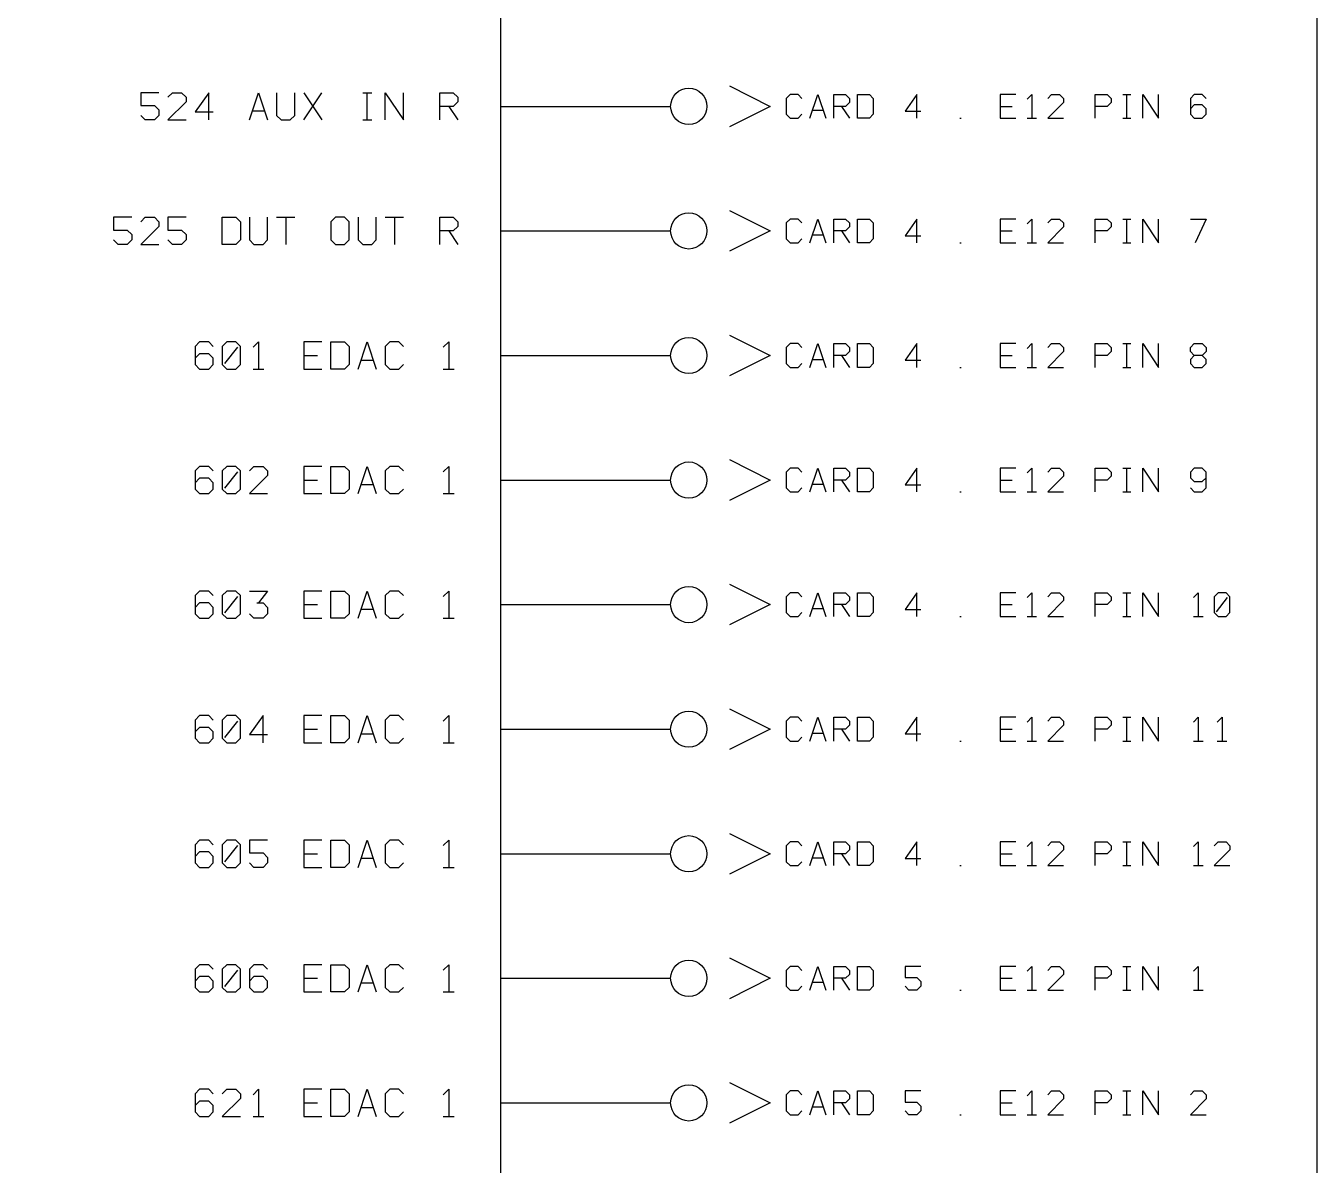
# Model space of a CAD drawing. Header units: millimetres. Extents: x 10 to 2534, y 10 to 1372.
# Drawn here: x 1894 to 2008.1, y 955.6 to 1056.2 of the extents above; entities that cross this region are included whole.
import ezdxf

# ---------------------------------------------------------------- set-up
doc = ezdxf.new("R2010")
doc.units = ezdxf.units.MM
for name, color, linetype, lineweight in [('DEVICE', 7, 'CONTINUOUS', 25), ('GROUP', 6, 'CONTINUOUS', 25), ('LABEL', 8, 'CONTINUOUS', 25), ('POINT', 4, 'CONTINUOUS', 25), ('PORT_OUT', 30, 'CONTINUOUS', 25), ('PORTAL', 2, 'CONTINUOUS', 25)]:
    doc.layers.add(name, color=color, linetype=linetype, lineweight=lineweight)

msp = doc.modelspace()

# ---------------------------------------------------------------- linework, layer by layer
at = {"layer": 'DEVICE'}
msp.add_lwpolyline([(1624, 586.6), (1936, 586.6), (1936, 1308.6), (1624, 1308.6)], close=True, dxfattribs=at)
at = {"layer": 'GROUP'}
msp.add_lwpolyline([(1551.9, 561.8), (2008.1, 561.8), (2008.1, 1327.2), (1551.9, 1327.2)], close=True, dxfattribs=at)
at = {"layer": 'LABEL'}
for points in [[(1905.8, 1050.3), (1904.2, 1050.3), (1904.2, 1049.18), (1905.4, 1049.18), (1905.8, 1048.78), (1905.8, 1048.3), (1905.4, 1047.9), (1904.6, 1047.9), (1904.2, 1048.3)], [(1906.6, 1049.9), (1907, 1050.3), (1907.8, 1050.3), (1908.2, 1049.9), (1908.2, 1049.5), (1906.6, 1047.9), (1908.2, 1047.9)], [(1910.2, 1047.9), (1910.2, 1050.3), (1909, 1048.62), (1910.6, 1048.62)], [(1913.8, 1047.9), (1914.6, 1050.3), (1915.4, 1047.9)], [(1916.2, 1050.3), (1916.2, 1048.3), (1916.6, 1047.9), (1917.4, 1047.9), (1917.8, 1048.3), (1917.8, 1050.3)], [(1918.6, 1047.9), (1920.2, 1050.3)], [(1918.6, 1050.3), (1920.2, 1047.9)], [(1923.8, 1050.3), (1924.6, 1050.3)], [(1924.2, 1047.9), (1924.2, 1050.3)], [(1925.8, 1047.9), (1925.8, 1050.3), (1927.4, 1047.9), (1927.4, 1050.3)], [(1930.6, 1047.9), (1930.6, 1050.3), (1931.8, 1050.3), (1932.2, 1049.9), (1932.2, 1049.5), (1931.8, 1049.1), (1930.6, 1049.1)], [(1914.08, 1048.7), (1915.12, 1048.7)], [(1931.4, 1049.1), (1932.2, 1047.9)], [(1923.8, 1047.9), (1924.6, 1047.9)], [(1903.4, 1039.3), (1901.8, 1039.3), (1901.8, 1038.18), (1903, 1038.18), (1903.4, 1037.78), (1903.4, 1037.3), (1903, 1036.9), (1902.2, 1036.9), (1901.8, 1037.3)], [(1904.2, 1038.9), (1904.6, 1039.3), (1905.4, 1039.3), (1905.8, 1038.9), (1905.8, 1038.5), (1904.2, 1036.9), (1905.8, 1036.9)], [(1908.2, 1039.3), (1906.6, 1039.3), (1906.6, 1038.18), (1907.8, 1038.18), (1908.2, 1037.78), (1908.2, 1037.3), (1907.8, 1036.9), (1907, 1036.9), (1906.6, 1037.3)], [(1911.4, 1036.9), (1911.4, 1039.3), (1912.6, 1039.3), (1913, 1038.9), (1913, 1037.3), (1912.6, 1036.9), (1911.4, 1036.9)], [(1913.8, 1039.3), (1913.8, 1037.3), (1914.2, 1036.9), (1915, 1036.9), (1915.4, 1037.3), (1915.4, 1039.3)], [(1916.2, 1039.3), (1917.8, 1039.3)], [(1917, 1039.3), (1917, 1036.9)], [(1921.4, 1036.9), (1922.2, 1036.9), (1922.6, 1037.3), (1922.6, 1038.9), (1922.2, 1039.3), (1921.4, 1039.3), (1921, 1038.9), (1921, 1037.3), (1921.4, 1036.9)], [(1923.4, 1039.3), (1923.4, 1037.3), (1923.8, 1036.9), (1924.6, 1036.9), (1925, 1037.3), (1925, 1039.3)], [(1925.8, 1039.3), (1927.4, 1039.3)], [(1926.6, 1039.3), (1926.6, 1036.9)], [(1930.6, 1036.9), (1930.6, 1039.3), (1931.8, 1039.3), (1932.2, 1038.9), (1932.2, 1038.5), (1931.8, 1038.1), (1930.6, 1038.1)], [(1931.4, 1038.1), (1932.2, 1036.9)], [(1910.6, 1027.9), (1910.2, 1028.3), (1909.4, 1028.3), (1909, 1027.9), (1909, 1026.3), (1909.4, 1025.9), (1910.2, 1025.9), (1910.6, 1026.3), (1910.6, 1026.86), (1910.2, 1027.26), (1909.4, 1027.26), (1909, 1026.86)], [(1911.8, 1025.9), (1912.6, 1025.9), (1913, 1026.3), (1913, 1027.9), (1912.6, 1028.3), (1911.8, 1028.3), (1911.4, 1027.9), (1911.4, 1026.3), (1911.8, 1025.9)], [(1911.64, 1026.38), (1912.76, 1027.82)], [(1914.12, 1027.82), (1914.6, 1028.3), (1914.6, 1025.9)], [(1920.2, 1028.3), (1918.6, 1028.3), (1918.6, 1025.9), (1920.2, 1025.9)], [(1921, 1025.9), (1921, 1028.3), (1922.2, 1028.3), (1922.6, 1027.9), (1922.6, 1026.3), (1922.2, 1025.9), (1921, 1025.9)], [(1923.4, 1025.9), (1924.2, 1028.3), (1925, 1025.9)], [(1927.4, 1027.9), (1927, 1028.3), (1926.2, 1028.3), (1925.8, 1027.9), (1925.8, 1026.3), (1926.2, 1025.9), (1927, 1025.9), (1927.4, 1026.3)], [(1930.92, 1027.82), (1931.4, 1028.3), (1931.4, 1025.9)], [(1918.6, 1027.1), (1919.8, 1027.1)], [(1923.68, 1026.7), (1924.72, 1026.7)], [(1914.12, 1025.9), (1915.08, 1025.9)], [(1930.92, 1025.9), (1931.88, 1025.9)], [(1910.6, 1016.9), (1910.2, 1017.3), (1909.4, 1017.3), (1909, 1016.9), (1909, 1015.3), (1909.4, 1014.9), (1910.2, 1014.9), (1910.6, 1015.3), (1910.6, 1015.86), (1910.2, 1016.26), (1909.4, 1016.26), (1909, 1015.86)], [(1911.8, 1014.9), (1912.6, 1014.9), (1913, 1015.3), (1913, 1016.9), (1912.6, 1017.3), (1911.8, 1017.3), (1911.4, 1016.9), (1911.4, 1015.3), (1911.8, 1014.9)], [(1911.64, 1015.38), (1912.76, 1016.82)], [(1913.8, 1016.9), (1914.2, 1017.3), (1915, 1017.3), (1915.4, 1016.9), (1915.4, 1016.5), (1913.8, 1014.9), (1915.4, 1014.9)], [(1920.2, 1017.3), (1918.6, 1017.3), (1918.6, 1014.9), (1920.2, 1014.9)], [(1921, 1014.9), (1921, 1017.3), (1922.2, 1017.3), (1922.6, 1016.9), (1922.6, 1015.3), (1922.2, 1014.9), (1921, 1014.9)], [(1923.4, 1014.9), (1924.2, 1017.3), (1925, 1014.9)], [(1927.4, 1016.9), (1927, 1017.3), (1926.2, 1017.3), (1925.8, 1016.9), (1925.8, 1015.3), (1926.2, 1014.9), (1927, 1014.9), (1927.4, 1015.3)], [(1930.92, 1016.82), (1931.4, 1017.3), (1931.4, 1014.9)], [(1918.6, 1016.1), (1919.8, 1016.1)], [(1923.68, 1015.7), (1924.72, 1015.7)], [(1930.92, 1014.9), (1931.88, 1014.9)], [(1910.6, 1005.9), (1910.2, 1006.3), (1909.4, 1006.3), (1909, 1005.9), (1909, 1004.3), (1909.4, 1003.9), (1910.2, 1003.9), (1910.6, 1004.3), (1910.6, 1004.86), (1910.2, 1005.26), (1909.4, 1005.26), (1909, 1004.86)], [(1911.8, 1003.9), (1912.6, 1003.9), (1913, 1004.3), (1913, 1005.9), (1912.6, 1006.3), (1911.8, 1006.3), (1911.4, 1005.9), (1911.4, 1004.3), (1911.8, 1003.9)], [(1913.8, 1006.3), (1915.4, 1006.3), (1914.6, 1005.26)], [(1920.2, 1006.3), (1918.6, 1006.3), (1918.6, 1003.9), (1920.2, 1003.9)], [(1921, 1003.9), (1921, 1006.3), (1922.2, 1006.3), (1922.6, 1005.9), (1922.6, 1004.3), (1922.2, 1003.9), (1921, 1003.9)], [(1923.4, 1003.9), (1924.2, 1006.3), (1925, 1003.9)], [(1927.4, 1005.9), (1927, 1006.3), (1926.2, 1006.3), (1925.8, 1005.9), (1925.8, 1004.3), (1926.2, 1003.9), (1927, 1003.9), (1927.4, 1004.3)], [(1930.92, 1005.82), (1931.4, 1006.3), (1931.4, 1003.9)], [(1911.64, 1004.38), (1912.76, 1005.82)], [(1914.44, 1005.26), (1915, 1005.26), (1915.4, 1004.86), (1915.4, 1004.3), (1915, 1003.9), (1914.2, 1003.9), (1913.8, 1004.3)], [(1918.6, 1005.1), (1919.8, 1005.1)], [(1923.68, 1004.7), (1924.72, 1004.7)], [(1930.92, 1003.9), (1931.88, 1003.9)], [(1910.6, 994.9), (1910.2, 995.3), (1909.4, 995.3), (1909, 994.9), (1909, 993.3), (1909.4, 992.9), (1910.2, 992.9), (1910.6, 993.3), (1910.6, 993.86), (1910.2, 994.26), (1909.4, 994.26), (1909, 993.86)], [(1911.8, 992.9), (1912.6, 992.9), (1913, 993.3), (1913, 994.9), (1912.6, 995.3), (1911.8, 995.3), (1911.4, 994.9), (1911.4, 993.3), (1911.8, 992.9)], [(1911.64, 993.38), (1912.76, 994.82)], [(1915, 992.9), (1915, 995.3), (1913.8, 993.62), (1915.4, 993.62)], [(1920.2, 995.3), (1918.6, 995.3), (1918.6, 992.9), (1920.2, 992.9)], [(1921, 992.9), (1921, 995.3), (1922.2, 995.3), (1922.6, 994.9), (1922.6, 993.3), (1922.2, 992.9), (1921, 992.9)], [(1923.4, 992.9), (1924.2, 995.3), (1925, 992.9)], [(1927.4, 994.9), (1927, 995.3), (1926.2, 995.3), (1925.8, 994.9), (1925.8, 993.3), (1926.2, 992.9), (1927, 992.9), (1927.4, 993.3)], [(1930.92, 994.82), (1931.4, 995.3), (1931.4, 992.9)], [(1918.6, 994.1), (1919.8, 994.1)], [(1923.68, 993.7), (1924.72, 993.7)], [(1930.92, 992.9), (1931.88, 992.9)], [(1910.6, 983.9), (1910.2, 984.3), (1909.4, 984.3), (1909, 983.9), (1909, 982.3), (1909.4, 981.9), (1910.2, 981.9), (1910.6, 982.3), (1910.6, 982.86), (1910.2, 983.26), (1909.4, 983.26), (1909, 982.86)], [(1911.8, 981.9), (1912.6, 981.9), (1913, 982.3), (1913, 983.9), (1912.6, 984.3), (1911.8, 984.3), (1911.4, 983.9), (1911.4, 982.3), (1911.8, 981.9)], [(1915.4, 984.3), (1913.8, 984.3), (1913.8, 983.18), (1915, 983.18), (1915.4, 982.78), (1915.4, 982.3), (1915, 981.9), (1914.2, 981.9), (1913.8, 982.3)], [(1920.2, 984.3), (1918.6, 984.3), (1918.6, 981.9), (1920.2, 981.9)], [(1921, 981.9), (1921, 984.3), (1922.2, 984.3), (1922.6, 983.9), (1922.6, 982.3), (1922.2, 981.9), (1921, 981.9)], [(1923.4, 981.9), (1924.2, 984.3), (1925, 981.9)], [(1927.4, 983.9), (1927, 984.3), (1926.2, 984.3), (1925.8, 983.9), (1925.8, 982.3), (1926.2, 981.9), (1927, 981.9), (1927.4, 982.3)], [(1930.92, 983.82), (1931.4, 984.3), (1931.4, 981.9)], [(1911.64, 982.38), (1912.76, 983.82)], [(1918.6, 983.1), (1919.8, 983.1)], [(1923.68, 982.7), (1924.72, 982.7)], [(1930.92, 981.9), (1931.88, 981.9)], [(1910.6, 972.9), (1910.2, 973.3), (1909.4, 973.3), (1909, 972.9), (1909, 971.3), (1909.4, 970.9), (1910.2, 970.9), (1910.6, 971.3), (1910.6, 971.86), (1910.2, 972.26), (1909.4, 972.26), (1909, 971.86)], [(1911.8, 970.9), (1912.6, 970.9), (1913, 971.3), (1913, 972.9), (1912.6, 973.3), (1911.8, 973.3), (1911.4, 972.9), (1911.4, 971.3), (1911.8, 970.9)], [(1915.4, 972.9), (1915, 973.3), (1914.2, 973.3), (1913.8, 972.9), (1913.8, 971.3), (1914.2, 970.9), (1915, 970.9), (1915.4, 971.3), (1915.4, 971.86), (1915, 972.26), (1914.2, 972.26), (1913.8, 971.86)], [(1920.2, 973.3), (1918.6, 973.3), (1918.6, 970.9), (1920.2, 970.9)], [(1921, 970.9), (1921, 973.3), (1922.2, 973.3), (1922.6, 972.9), (1922.6, 971.3), (1922.2, 970.9), (1921, 970.9)], [(1923.4, 970.9), (1924.2, 973.3), (1925, 970.9)], [(1927.4, 972.9), (1927, 973.3), (1926.2, 973.3), (1925.8, 972.9), (1925.8, 971.3), (1926.2, 970.9), (1927, 970.9), (1927.4, 971.3)], [(1930.92, 972.82), (1931.4, 973.3), (1931.4, 970.9)], [(1911.64, 971.38), (1912.76, 972.82)], [(1918.6, 972.1), (1919.8, 972.1)], [(1923.68, 971.7), (1924.72, 971.7)], [(1930.92, 970.9), (1931.88, 970.9)], [(1910.6, 961.9), (1910.2, 962.3), (1909.4, 962.3), (1909, 961.9), (1909, 960.3), (1909.4, 959.9), (1910.2, 959.9), (1910.6, 960.3), (1910.6, 960.86), (1910.2, 961.26), (1909.4, 961.26), (1909, 960.86)], [(1911.4, 961.9), (1911.8, 962.3), (1912.6, 962.3), (1913, 961.9), (1913, 961.5), (1911.4, 959.9), (1913, 959.9)], [(1914.12, 961.82), (1914.6, 962.3), (1914.6, 959.9)], [(1920.2, 962.3), (1918.6, 962.3), (1918.6, 959.9), (1920.2, 959.9)], [(1921, 959.9), (1921, 962.3), (1922.2, 962.3), (1922.6, 961.9), (1922.6, 960.3), (1922.2, 959.9), (1921, 959.9)], [(1923.4, 959.9), (1924.2, 962.3), (1925, 959.9)], [(1927.4, 961.9), (1927, 962.3), (1926.2, 962.3), (1925.8, 961.9), (1925.8, 960.3), (1926.2, 959.9), (1927, 959.9), (1927.4, 960.3)], [(1930.92, 961.82), (1931.4, 962.3), (1931.4, 959.9)], [(1918.6, 961.1), (1919.8, 961.1)], [(1923.68, 960.7), (1924.72, 960.7)], [(1914.12, 959.9), (1915.08, 959.9)], [(1930.92, 959.9), (1931.88, 959.9)]]:
    msp.add_lwpolyline(points, dxfattribs=at)
at = {"layer": 'POINT'}
for centre in [(1952.6, 1049.1), (1952.6, 1038.1), (1952.6, 1027.1), (1952.6, 1016.1), (1952.6, 1005.1), (1952.6, 994.1), (1952.6, 983.1), (1952.6, 972.1), (1952.6, 961.1)]:
    msp.add_circle(centre, 1.6, dxfattribs=at)
at = {"layer": 'PORT_OUT'}
for p, q in [((1936, 1049.1), (1951, 1049.1)), ((1936, 1038.1), (1951, 1038.1)), ((1936, 1027.1), (1951, 1027.1)), ((1936, 1016.1), (1951, 1016.1)), ((1936, 1005.1), (1951, 1005.1)), ((1936, 994.1), (1951, 994.1)), ((1936, 983.1), (1951, 983.1)), ((1936, 972.1), (1951, 972.1)), ((1936, 961.1), (1951, 961.1))]:
    msp.add_line(p, q, dxfattribs=at)
at = {"layer": 'PORTAL'}
for points in [[(1956.2, 1050.9), (1959.8, 1049.1), (1956.2, 1047.3)], [(1962.6, 1049.8), (1962.25, 1050.15), (1961.55, 1050.15), (1961.2, 1049.8), (1961.2, 1048.4), (1961.55, 1048.05), (1962.25, 1048.05), (1962.6, 1048.4)], [(1963.3, 1048.05), (1964, 1050.15), (1964.7, 1048.05)], [(1965.4, 1048.05), (1965.4, 1050.15), (1966.45, 1050.15), (1966.8, 1049.8), (1966.8, 1049.45), (1966.45, 1049.1), (1965.4, 1049.1)], [(1967.5, 1048.05), (1967.5, 1050.15), (1968.55, 1050.15), (1968.9, 1049.8), (1968.9, 1048.4), (1968.55, 1048.05), (1967.5, 1048.05)], [(1972.75, 1048.05), (1972.75, 1050.15), (1971.7, 1048.68), (1973.1, 1048.68)], [(1981.5, 1050.15), (1980.1, 1050.15), (1980.1, 1048.05), (1981.5, 1048.05)], [(1982.48, 1049.73), (1982.9, 1050.15), (1982.9, 1048.05)], [(1984.3, 1049.8), (1984.65, 1050.15), (1985.35, 1050.15), (1985.7, 1049.8), (1985.7, 1049.45), (1984.3, 1048.05), (1985.7, 1048.05)], [(1988.5, 1048.05), (1988.5, 1050.15), (1989.55, 1050.15), (1989.9, 1049.8), (1989.9, 1049.45), (1989.55, 1049.1), (1988.5, 1049.1)], [(1990.95, 1050.15), (1991.65, 1050.15)], [(1991.3, 1048.05), (1991.3, 1050.15)], [(1992.7, 1048.05), (1992.7, 1050.15), (1994.1, 1048.05), (1994.1, 1050.15)], [(1998.3, 1049.8), (1997.95, 1050.15), (1997.25, 1050.15), (1996.9, 1049.8), (1996.9, 1048.4), (1997.25, 1048.05), (1997.95, 1048.05), (1998.3, 1048.4), (1998.3, 1048.89), (1997.95, 1049.24), (1997.25, 1049.24), (1996.9, 1048.89)], [(1963.545, 1048.75), (1964.455, 1048.75)], [(1966.1, 1049.1), (1966.8, 1048.05)], [(1980.1, 1049.1), (1981.15, 1049.1)], [(1976.53, 1048.05), (1976.67, 1048.05)], [(1982.48, 1048.05), (1983.32, 1048.05)], [(1990.95, 1048.05), (1991.65, 1048.05)], [(1956.2, 1039.9), (1959.8, 1038.1), (1956.2, 1036.3)], [(1962.6, 1038.8), (1962.25, 1039.15), (1961.55, 1039.15), (1961.2, 1038.8), (1961.2, 1037.4), (1961.55, 1037.05), (1962.25, 1037.05), (1962.6, 1037.4)], [(1963.3, 1037.05), (1964, 1039.15), (1964.7, 1037.05)], [(1965.4, 1037.05), (1965.4, 1039.15), (1966.45, 1039.15), (1966.8, 1038.8), (1966.8, 1038.45), (1966.45, 1038.1), (1965.4, 1038.1)], [(1967.5, 1037.05), (1967.5, 1039.15), (1968.55, 1039.15), (1968.9, 1038.8), (1968.9, 1037.4), (1968.55, 1037.05), (1967.5, 1037.05)], [(1972.75, 1037.05), (1972.75, 1039.15), (1971.7, 1037.68), (1973.1, 1037.68)], [(1981.5, 1039.15), (1980.1, 1039.15), (1980.1, 1037.05), (1981.5, 1037.05)], [(1982.48, 1038.73), (1982.9, 1039.15), (1982.9, 1037.05)], [(1984.3, 1038.8), (1984.65, 1039.15), (1985.35, 1039.15), (1985.7, 1038.8), (1985.7, 1038.45), (1984.3, 1037.05), (1985.7, 1037.05)], [(1988.5, 1037.05), (1988.5, 1039.15), (1989.55, 1039.15), (1989.9, 1038.8), (1989.9, 1038.45), (1989.55, 1038.1), (1988.5, 1038.1)], [(1990.95, 1039.15), (1991.65, 1039.15)], [(1991.3, 1037.05), (1991.3, 1039.15)], [(1992.7, 1037.05), (1992.7, 1039.15), (1994.1, 1037.05), (1994.1, 1039.15)], [(1996.9, 1039.15), (1998.3, 1039.15), (1997.32, 1037.05)], [(1966.1, 1038.1), (1966.8, 1037.05)], [(1980.1, 1038.1), (1981.15, 1038.1)], [(1963.545, 1037.75), (1964.455, 1037.75)], [(1976.53, 1037.05), (1976.67, 1037.05)], [(1982.48, 1037.05), (1983.32, 1037.05)], [(1990.95, 1037.05), (1991.65, 1037.05)], [(1956.2, 1028.9), (1959.8, 1027.1), (1956.2, 1025.3)], [(1962.6, 1027.8), (1962.25, 1028.15), (1961.55, 1028.15), (1961.2, 1027.8), (1961.2, 1026.4), (1961.55, 1026.05), (1962.25, 1026.05), (1962.6, 1026.4)], [(1963.3, 1026.05), (1964, 1028.15), (1964.7, 1026.05)], [(1965.4, 1026.05), (1965.4, 1028.15), (1966.45, 1028.15), (1966.8, 1027.8), (1966.8, 1027.45), (1966.45, 1027.1), (1965.4, 1027.1)], [(1967.5, 1026.05), (1967.5, 1028.15), (1968.55, 1028.15), (1968.9, 1027.8), (1968.9, 1026.4), (1968.55, 1026.05), (1967.5, 1026.05)], [(1972.75, 1026.05), (1972.75, 1028.15), (1971.7, 1026.68), (1973.1, 1026.68)], [(1981.5, 1028.15), (1980.1, 1028.15), (1980.1, 1026.05), (1981.5, 1026.05)], [(1982.48, 1027.73), (1982.9, 1028.15), (1982.9, 1026.05)], [(1984.3, 1027.8), (1984.65, 1028.15), (1985.35, 1028.15), (1985.7, 1027.8), (1985.7, 1027.45), (1984.3, 1026.05), (1985.7, 1026.05)], [(1988.5, 1026.05), (1988.5, 1028.15), (1989.55, 1028.15), (1989.9, 1027.8), (1989.9, 1027.45), (1989.55, 1027.1), (1988.5, 1027.1)], [(1990.95, 1028.15), (1991.65, 1028.15)], [(1991.3, 1026.05), (1991.3, 1028.15)], [(1992.7, 1026.05), (1992.7, 1028.15), (1994.1, 1026.05), (1994.1, 1028.15)], [(1997.25, 1027.1), (1996.9, 1027.45), (1996.9, 1027.8), (1997.25, 1028.15), (1997.95, 1028.15), (1998.3, 1027.8), (1998.3, 1027.45), (1997.95, 1027.1), (1997.25, 1027.1), (1996.9, 1026.75), (1996.9, 1026.4), (1997.25, 1026.05), (1997.95, 1026.05), (1998.3, 1026.4), (1998.3, 1026.75), (1997.95, 1027.1)], [(1963.545, 1026.75), (1964.455, 1026.75)], [(1966.1, 1027.1), (1966.8, 1026.05)], [(1980.1, 1027.1), (1981.15, 1027.1)], [(1976.53, 1026.05), (1976.67, 1026.05)], [(1982.48, 1026.05), (1983.32, 1026.05)], [(1990.95, 1026.05), (1991.65, 1026.05)], [(1956.2, 1017.9), (1959.8, 1016.1), (1956.2, 1014.3)], [(1962.6, 1016.8), (1962.25, 1017.15), (1961.55, 1017.15), (1961.2, 1016.8), (1961.2, 1015.4), (1961.55, 1015.05), (1962.25, 1015.05), (1962.6, 1015.4)], [(1963.3, 1015.05), (1964, 1017.15), (1964.7, 1015.05)], [(1965.4, 1015.05), (1965.4, 1017.15), (1966.45, 1017.15), (1966.8, 1016.8), (1966.8, 1016.45), (1966.45, 1016.1), (1965.4, 1016.1)], [(1967.5, 1015.05), (1967.5, 1017.15), (1968.55, 1017.15), (1968.9, 1016.8), (1968.9, 1015.4), (1968.55, 1015.05), (1967.5, 1015.05)], [(1972.75, 1015.05), (1972.75, 1017.15), (1971.7, 1015.68), (1973.1, 1015.68)], [(1981.5, 1017.15), (1980.1, 1017.15), (1980.1, 1015.05), (1981.5, 1015.05)], [(1982.48, 1016.73), (1982.9, 1017.15), (1982.9, 1015.05)], [(1984.3, 1016.8), (1984.65, 1017.15), (1985.35, 1017.15), (1985.7, 1016.8), (1985.7, 1016.45), (1984.3, 1015.05), (1985.7, 1015.05)], [(1988.5, 1015.05), (1988.5, 1017.15), (1989.55, 1017.15), (1989.9, 1016.8), (1989.9, 1016.45), (1989.55, 1016.1), (1988.5, 1016.1)], [(1990.95, 1017.15), (1991.65, 1017.15)], [(1991.3, 1015.05), (1991.3, 1017.15)], [(1992.7, 1015.05), (1992.7, 1017.15), (1994.1, 1015.05), (1994.1, 1017.15)], [(1996.9, 1015.4), (1997.25, 1015.05), (1997.95, 1015.05), (1998.3, 1015.4), (1998.3, 1016.8), (1997.95, 1017.15), (1997.25, 1017.15), (1996.9, 1016.8), (1996.9, 1016.31), (1997.25, 1015.96), (1997.95, 1015.96), (1998.3, 1016.31)], [(1963.545, 1015.75), (1964.455, 1015.75)], [(1966.1, 1016.1), (1966.8, 1015.05)], [(1976.53, 1015.05), (1976.67, 1015.05)], [(1980.1, 1016.1), (1981.15, 1016.1)], [(1982.48, 1015.05), (1983.32, 1015.05)], [(1990.95, 1015.05), (1991.65, 1015.05)], [(1956.2, 1006.9), (1959.8, 1005.1), (1956.2, 1003.3)], [(1962.6, 1005.8), (1962.25, 1006.15), (1961.55, 1006.15), (1961.2, 1005.8), (1961.2, 1004.4), (1961.55, 1004.05), (1962.25, 1004.05), (1962.6, 1004.4)], [(1963.3, 1004.05), (1964, 1006.15), (1964.7, 1004.05)], [(1965.4, 1004.05), (1965.4, 1006.15), (1966.45, 1006.15), (1966.8, 1005.8), (1966.8, 1005.45), (1966.45, 1005.1), (1965.4, 1005.1)], [(1967.5, 1004.05), (1967.5, 1006.15), (1968.55, 1006.15), (1968.9, 1005.8), (1968.9, 1004.4), (1968.55, 1004.05), (1967.5, 1004.05)], [(1972.75, 1004.05), (1972.75, 1006.15), (1971.7, 1004.68), (1973.1, 1004.68)], [(1981.5, 1006.15), (1980.1, 1006.15), (1980.1, 1004.05), (1981.5, 1004.05)], [(1982.48, 1005.73), (1982.9, 1006.15), (1982.9, 1004.05)], [(1984.3, 1005.8), (1984.65, 1006.15), (1985.35, 1006.15), (1985.7, 1005.8), (1985.7, 1005.45), (1984.3, 1004.05), (1985.7, 1004.05)], [(1988.5, 1004.05), (1988.5, 1006.15), (1989.55, 1006.15), (1989.9, 1005.8), (1989.9, 1005.45), (1989.55, 1005.1), (1988.5, 1005.1)], [(1990.95, 1006.15), (1991.65, 1006.15)], [(1991.3, 1004.05), (1991.3, 1006.15)], [(1992.7, 1004.05), (1992.7, 1006.15), (1994.1, 1004.05), (1994.1, 1006.15)], [(1997.18, 1005.73), (1997.6, 1006.15), (1997.6, 1004.05)], [(1999.35, 1004.05), (2000.05, 1004.05), (2000.4, 1004.4), (2000.4, 1005.8), (2000.05, 1006.15), (1999.35, 1006.15), (1999, 1005.8), (1999, 1004.4), (1999.35, 1004.05)], [(1966.1, 1005.1), (1966.8, 1004.05)], [(1980.1, 1005.1), (1981.15, 1005.1)], [(1999.21, 1004.47), (2000.19, 1005.73)], [(1963.545, 1004.75), (1964.455, 1004.75)], [(1976.53, 1004.05), (1976.67, 1004.05)], [(1982.48, 1004.05), (1983.32, 1004.05)], [(1990.95, 1004.05), (1991.65, 1004.05)], [(1997.18, 1004.05), (1998.02, 1004.05)], [(1956.2, 995.9), (1959.8, 994.1), (1956.2, 992.3)], [(1962.6, 994.8), (1962.25, 995.15), (1961.55, 995.15), (1961.2, 994.8), (1961.2, 993.4), (1961.55, 993.05), (1962.25, 993.05), (1962.6, 993.4)], [(1963.3, 993.05), (1964, 995.15), (1964.7, 993.05)], [(1965.4, 993.05), (1965.4, 995.15), (1966.45, 995.15), (1966.8, 994.8), (1966.8, 994.45), (1966.45, 994.1), (1965.4, 994.1)], [(1967.5, 993.05), (1967.5, 995.15), (1968.55, 995.15), (1968.9, 994.8), (1968.9, 993.4), (1968.55, 993.05), (1967.5, 993.05)], [(1972.75, 993.05), (1972.75, 995.15), (1971.7, 993.68), (1973.1, 993.68)], [(1981.5, 995.15), (1980.1, 995.15), (1980.1, 993.05), (1981.5, 993.05)], [(1982.48, 994.73), (1982.9, 995.15), (1982.9, 993.05)], [(1984.3, 994.8), (1984.65, 995.15), (1985.35, 995.15), (1985.7, 994.8), (1985.7, 994.45), (1984.3, 993.05), (1985.7, 993.05)], [(1988.5, 993.05), (1988.5, 995.15), (1989.55, 995.15), (1989.9, 994.8), (1989.9, 994.45), (1989.55, 994.1), (1988.5, 994.1)], [(1990.95, 995.15), (1991.65, 995.15)], [(1991.3, 993.05), (1991.3, 995.15)], [(1992.7, 993.05), (1992.7, 995.15), (1994.1, 993.05), (1994.1, 995.15)], [(1997.18, 994.73), (1997.6, 995.15), (1997.6, 993.05)], [(1999.28, 994.73), (1999.7, 995.15), (1999.7, 993.05)], [(1963.545, 993.75), (1964.455, 993.75)], [(1966.1, 994.1), (1966.8, 993.05)], [(1980.1, 994.1), (1981.15, 994.1)], [(1976.53, 993.05), (1976.67, 993.05)], [(1982.48, 993.05), (1983.32, 993.05)], [(1990.95, 993.05), (1991.65, 993.05)], [(1997.18, 993.05), (1998.02, 993.05)], [(1999.28, 993.05), (2000.12, 993.05)], [(1956.2, 984.9), (1959.8, 983.1), (1956.2, 981.3)], [(1962.6, 983.8), (1962.25, 984.15), (1961.55, 984.15), (1961.2, 983.8), (1961.2, 982.4), (1961.55, 982.05), (1962.25, 982.05), (1962.6, 982.4)], [(1963.3, 982.05), (1964, 984.15), (1964.7, 982.05)], [(1965.4, 982.05), (1965.4, 984.15), (1966.45, 984.15), (1966.8, 983.8), (1966.8, 983.45), (1966.45, 983.1), (1965.4, 983.1)], [(1967.5, 982.05), (1967.5, 984.15), (1968.55, 984.15), (1968.9, 983.8), (1968.9, 982.4), (1968.55, 982.05), (1967.5, 982.05)], [(1972.75, 982.05), (1972.75, 984.15), (1971.7, 982.68), (1973.1, 982.68)], [(1981.5, 984.15), (1980.1, 984.15), (1980.1, 982.05), (1981.5, 982.05)], [(1982.48, 983.73), (1982.9, 984.15), (1982.9, 982.05)], [(1984.3, 983.8), (1984.65, 984.15), (1985.35, 984.15), (1985.7, 983.8), (1985.7, 983.45), (1984.3, 982.05), (1985.7, 982.05)], [(1988.5, 982.05), (1988.5, 984.15), (1989.55, 984.15), (1989.9, 983.8), (1989.9, 983.45), (1989.55, 983.1), (1988.5, 983.1)], [(1990.95, 984.15), (1991.65, 984.15)], [(1991.3, 982.05), (1991.3, 984.15)], [(1992.7, 982.05), (1992.7, 984.15), (1994.1, 982.05), (1994.1, 984.15)], [(1997.18, 983.73), (1997.6, 984.15), (1997.6, 982.05)], [(1999, 983.8), (1999.35, 984.15), (2000.05, 984.15), (2000.4, 983.8), (2000.4, 983.45), (1999, 982.05), (2000.4, 982.05)], [(1963.545, 982.75), (1964.455, 982.75)], [(1966.1, 983.1), (1966.8, 982.05)], [(1976.53, 982.05), (1976.67, 982.05)], [(1980.1, 983.1), (1981.15, 983.1)], [(1982.48, 982.05), (1983.32, 982.05)], [(1990.95, 982.05), (1991.65, 982.05)], [(1997.18, 982.05), (1998.02, 982.05)], [(1956.2, 973.9), (1959.8, 972.1), (1956.2, 970.3)], [(1962.6, 972.8), (1962.25, 973.15), (1961.55, 973.15), (1961.2, 972.8), (1961.2, 971.4), (1961.55, 971.05), (1962.25, 971.05), (1962.6, 971.4)], [(1963.3, 971.05), (1964, 973.15), (1964.7, 971.05)], [(1965.4, 971.05), (1965.4, 973.15), (1966.45, 973.15), (1966.8, 972.8), (1966.8, 972.45), (1966.45, 972.1), (1965.4, 972.1)], [(1967.5, 971.05), (1967.5, 973.15), (1968.55, 973.15), (1968.9, 972.8), (1968.9, 971.4), (1968.55, 971.05), (1967.5, 971.05)], [(1973.1, 973.15), (1971.7, 973.15), (1971.7, 972.17), (1972.75, 972.17), (1973.1, 971.82), (1973.1, 971.4), (1972.75, 971.05), (1972.05, 971.05), (1971.7, 971.4)], [(1981.5, 973.15), (1980.1, 973.15), (1980.1, 971.05), (1981.5, 971.05)], [(1982.48, 972.73), (1982.9, 973.15), (1982.9, 971.05)], [(1984.3, 972.8), (1984.65, 973.15), (1985.35, 973.15), (1985.7, 972.8), (1985.7, 972.45), (1984.3, 971.05), (1985.7, 971.05)], [(1988.5, 971.05), (1988.5, 973.15), (1989.55, 973.15), (1989.9, 972.8), (1989.9, 972.45), (1989.55, 972.1), (1988.5, 972.1)], [(1990.95, 973.15), (1991.65, 973.15)], [(1991.3, 971.05), (1991.3, 973.15)], [(1992.7, 971.05), (1992.7, 973.15), (1994.1, 971.05), (1994.1, 973.15)], [(1997.18, 972.73), (1997.6, 973.15), (1997.6, 971.05)], [(1963.545, 971.75), (1964.455, 971.75)], [(1966.1, 972.1), (1966.8, 971.05)], [(1980.1, 972.1), (1981.15, 972.1)], [(1976.53, 971.05), (1976.67, 971.05)], [(1982.48, 971.05), (1983.32, 971.05)], [(1990.95, 971.05), (1991.65, 971.05)], [(1997.18, 971.05), (1998.02, 971.05)], [(1956.2, 962.9), (1959.8, 961.1), (1956.2, 959.3)], [(1962.6, 961.8), (1962.25, 962.15), (1961.55, 962.15), (1961.2, 961.8), (1961.2, 960.4), (1961.55, 960.05), (1962.25, 960.05), (1962.6, 960.4)], [(1963.3, 960.05), (1964, 962.15), (1964.7, 960.05)], [(1965.4, 960.05), (1965.4, 962.15), (1966.45, 962.15), (1966.8, 961.8), (1966.8, 961.45), (1966.45, 961.1), (1965.4, 961.1)], [(1967.5, 960.05), (1967.5, 962.15), (1968.55, 962.15), (1968.9, 961.8), (1968.9, 960.4), (1968.55, 960.05), (1967.5, 960.05)], [(1973.1, 962.15), (1971.7, 962.15), (1971.7, 961.17), (1972.75, 961.17), (1973.1, 960.82), (1973.1, 960.4), (1972.75, 960.05), (1972.05, 960.05), (1971.7, 960.4)], [(1981.5, 962.15), (1980.1, 962.15), (1980.1, 960.05), (1981.5, 960.05)], [(1982.48, 961.73), (1982.9, 962.15), (1982.9, 960.05)], [(1984.3, 961.8), (1984.65, 962.15), (1985.35, 962.15), (1985.7, 961.8), (1985.7, 961.45), (1984.3, 960.05), (1985.7, 960.05)], [(1988.5, 960.05), (1988.5, 962.15), (1989.55, 962.15), (1989.9, 961.8), (1989.9, 961.45), (1989.55, 961.1), (1988.5, 961.1)], [(1990.95, 962.15), (1991.65, 962.15)], [(1991.3, 960.05), (1991.3, 962.15)], [(1992.7, 960.05), (1992.7, 962.15), (1994.1, 960.05), (1994.1, 962.15)], [(1996.9, 961.8), (1997.25, 962.15), (1997.95, 962.15), (1998.3, 961.8), (1998.3, 961.45), (1996.9, 960.05), (1998.3, 960.05)], [(1963.545, 960.75), (1964.455, 960.75)], [(1966.1, 961.1), (1966.8, 960.05)], [(1980.1, 961.1), (1981.15, 961.1)], [(1976.53, 960.05), (1976.67, 960.05)], [(1982.48, 960.05), (1983.32, 960.05)], [(1990.95, 960.05), (1991.65, 960.05)]]:
    msp.add_lwpolyline(points, dxfattribs=at)

doc.saveas('drawing.dxf')
